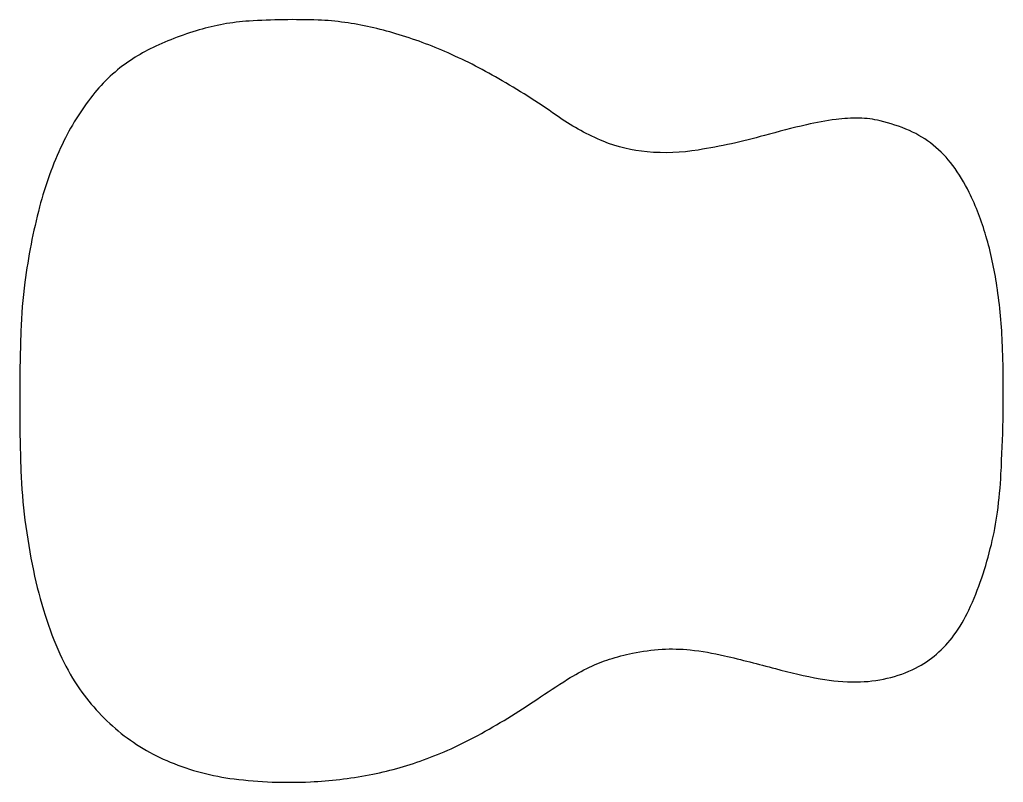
# Model space of a CAD drawing. Extents: x 18 to 332, y 10 to 254.
import ezdxf

# ---------------------------------------------------------------- set-up
doc = ezdxf.new("R2010")
doc.units = 0

msp = doc.modelspace()

# ---------------------------------------------------------------- linework, layer by layer
msp.add_lwpolyline([(82.733829, 252.416467, 0.026572), (75.001417, 250.589726, 0.021477), (66.924788, 247.840679, 0.021858), (59.319803, 244.492471, 0.032594), (53.027916, 240.859806, 0.079088), (41.012531, 229.742008, 0.055689), (31.293226, 214.068234, 0.047438), (24.017377, 194.073892, 0.03113), (19.338632, 170, 0.023833), (18.050505, 154.337849, 0.008657), (17.669581, 132.048758, 0.008675), (18.061937, 109.727962, 0.023368), (19.355825, 93.91734, 0.019202), (22.056226, 77.876615, 0.025504), (25.804258, 63.567566, 0.028433), (30.514975, 51.203657, 0.041998), (36.126841, 41.047912, 0.073199), (49.172302, 26.61376, 0.074748), (65.736177, 16.672811, 0.066719), (86.12215, 11.291651, 0.043383), (110.5, 10.361804, 0.034647), (129.309636, 12.588924, 0.040569), (146.632611, 17.349916, 0.037708), (163.955235, 25.183333, 0.024127), (182.812827, 36.701305, -0.00914), (192.655898, 43.125981, -0.027588), (199.665387, 46.99941, -0.035621), (205.9995, 49.518043, -0.025896), (213.339681, 51.435134, -0.035357), (222.815001, 52.702895, -0.042397), (231.807643, 52.50123, -0.030607), (242.716286, 50.647097, -0.009282), (258.990768, 46.524125, 0.022538), (273.329578, 43.293375, 0.045124), (284.892244, 42.292354, 0.055453), (294.746057, 43.426789, 0.060717), (303.793789, 46.695679, 0.061623), (310.440515, 51.1564, 0.056181), (316.035743, 57.230472, 0.048407), (320.782698, 65.232754, 0.029005), (324.893335, 75.504379, 0.021339), (327.97701, 86.227845, 0.025862), (329.908139, 96.511484, 0.02036), (331.050758, 108.736103, 0.00756), (331.696076, 126, 0.014945), (331.515316, 149.642707, 0.027573), (329.736983, 168.778924, 0.033368), (326.255654, 184.758681, 0.043826), (320.875601, 198.678628, 0.045423), (315.626713, 207.293968, 0.063966), (309.398975, 213.771589, 0.064692), (301.793632, 218.41462, 0.047789), (292.43439, 221.551449, 0.051291), (285.795728, 222.388295, 0.037475), (278.368767, 222.001662, 0.026481), (268.893939, 220.278749, 0.009306), (255.5, 216.838192, -0.027306), (234.37027, 212.213979, -0.062197), (218.076843, 211.61706, -0.074591), (204.039958, 215.000401, -0.056533), (190.107551, 222.582269, 0.020171), (171.761493, 234.366891, 0.028449), (154.47208, 243.231258, 0.031495), (137.844943, 249.374348, 0.037398), (121.5, 252.963822, 0.026474), (112.971424, 253.720399, 0.012416), (101.891916, 253.839089, 0.01237), (90.905386, 253.411969, 0.028824)], format="xyb", close=True)

doc.saveas('drawing.dxf')
